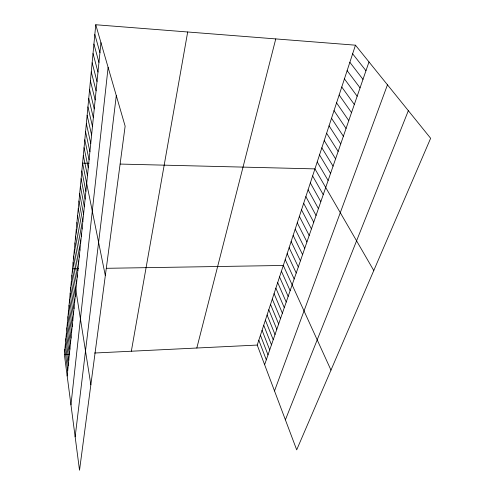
<?xml version="1.0" encoding="UTF-8"?>
<svg xmlns="http://www.w3.org/2000/svg" width="495" height="495" viewBox="0 0 495 495"><rect width="100%" height="100%" fill="white"/><g stroke="black" fill="none" stroke-linecap="round" stroke-linejoin="round"><path stroke-width="0.74" d="M95.764 24.75L125.136 126.145L79.522 470.25L64.362 354.5L95.764 24.75L355.466 45.187L430.638 138.284L296.697 449.85L257.227 345.065L355.466 45.187M67.178 375.99L100.955 42.669M70.958 404.873L108.114 67.382M75.147 436.838L116.294 95.609M131.336 351.221L187.685 31.983M196.824 348.016L275.764 38.919M264.621 364.691L368.992 61.937M274.508 390.939L387.467 84.824M285.392 419.834L408.338 110.67M64.362 354.5L69.696 354.234M94.557 353.022L257.227 345.065M78.618 268.754L72.517 268.853L90.851 384.801M106.481 268.302L283.307 265.462L330.976 370.105M89.044 163.294L82.585 163.133L105.324 275.628M120.248 164.068L314.944 168.888L373.775 270.548M352.644 53.806L365.966 70.717M349.86 62.296L362.983 79.355M347.125 70.655L360.051 87.862M344.427 78.891L357.167 96.24M341.767 87.002L354.321 104.482M339.149 94.997L351.524 112.606M336.569 102.873L348.765 120.601M334.026 110.633L346.048 128.477M331.52 118.286L343.375 136.243M329.051 125.823L340.739 143.884M326.613 133.254L338.141 151.421M324.213 140.586L335.585 158.846M321.849 147.807L333.061 166.159M319.516 154.935L330.573 173.374M317.215 161.958L328.123 180.483M312.623 175.966L323.241 194.64M310.34 182.94L320.81 201.688M308.088 189.814L318.415 208.636M305.867 196.602L316.058 215.486M303.67 203.29L313.731 222.236M301.511 209.886L311.435 228.894M299.376 216.395L309.171 235.459M297.272 222.818L306.937 241.937M295.199 229.154L304.741 248.323M293.151 235.41L302.569 254.616M291.128 241.579L300.428 260.828M289.136 247.667L298.312 266.96M287.168 253.675L296.227 273.005M285.225 259.609L294.172 278.97M281.414 271.241L290.138 290.67M279.545 276.953L288.164 296.406M277.695 282.589L286.209 302.068M275.876 288.152L284.285 307.655M274.075 293.646L282.385 313.168M272.293 299.073L280.504 318.613M270.536 304.437L278.648 323.99M268.804 309.734L276.823 329.305M267.09 314.962L275.01 334.546M265.394 320.129L273.228 339.725M263.724 325.234L271.464 344.842M262.072 330.283L269.719 349.897M260.438 335.264L267.999 354.884M258.823 340.195L266.304 359.815M94.836 34.502L99.947 52.637M93.92 44.092L98.95 62.426M93.023 53.516L97.979 72.041M92.138 62.791L97.02 81.496M91.272 71.911L96.08 90.789M90.418 80.877L95.151 99.922M89.576 89.706L94.242 108.906M88.747 98.387L93.345 117.742M87.937 106.932L92.466 126.429M87.139 115.341L91.6 134.974M86.347 123.62L90.752 143.377M85.573 131.769L89.911 151.649M84.806 139.794L89.088 159.786M84.057 147.689L88.277 167.799M83.315 155.473L87.479 175.682M81.842 170.948L85.889 191.348M81.106 178.639L85.097 199.132M80.388 186.213L84.323 206.792M79.676 193.675L83.556 214.335M78.977 201.026L82.807 221.76M78.29 208.259L82.065 229.067M77.61 215.393L81.335 236.263M76.942 222.416L80.617 243.354M76.279 229.34L79.912 250.334M75.63 236.165L79.212 257.214M74.993 242.89L78.526 263.99M74.361 249.517L77.851 270.666M73.736 256.057L77.183 277.243M73.124 262.499L76.527 283.728M71.924 275.115L75.24 296.412M71.336 281.296L74.615 302.624M70.754 287.391L73.99 308.744M70.179 293.399L73.384 314.777M69.616 299.327L72.777 320.729M69.059 305.18L72.183 326.601M68.508 310.953L71.596 332.386M67.97 316.645L71.02 338.097M67.431 322.27L70.445 343.734M66.905 327.814L69.882 349.291M66.386 333.29L69.331 354.773M65.866 338.698L68.78 360.181M65.359 344.031L68.242 365.52M64.857 349.297L67.704 370.792"/></g></svg>
